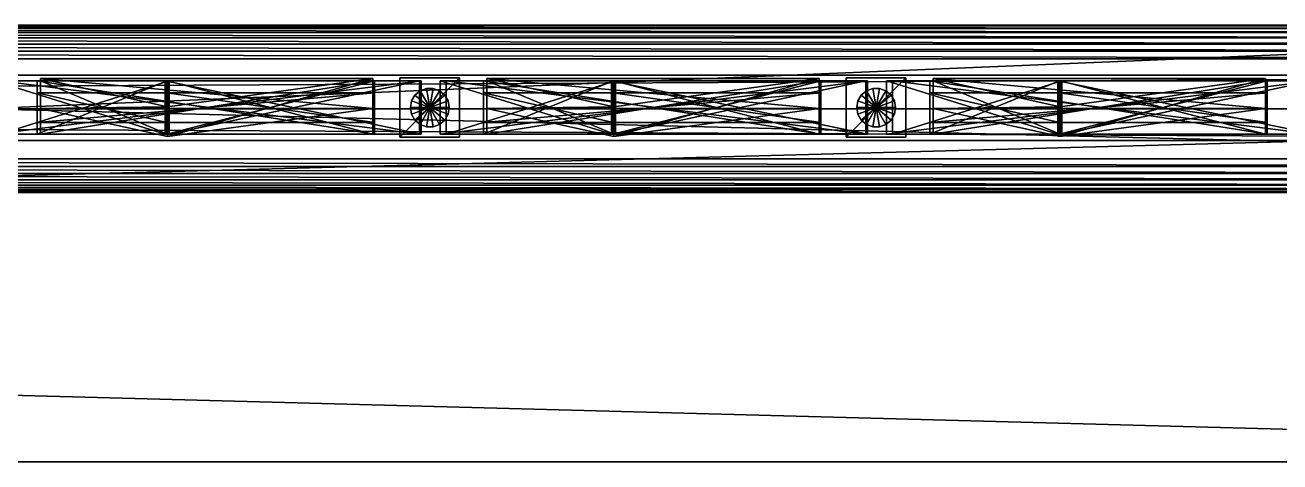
# Model space of a CAD drawing. Extents: x -226 to 220, y -12 to 4.
# Drawn here: x 136.28 to 178.45, y -11.87 to 2.82 of the extents above; entities that cross this region are included whole.
import ezdxf

# ---------------------------------------------------------------- set-up
doc = ezdxf.new("R2010")
doc.units = 0
doc.header["$MEASUREMENT"] = 0
for name, color, linetype in [('Box21', 231, 'Continuous'), ('Box47', 231, 'Continuous'), ('Box49', 231, 'Continuous'), ('Box50', 231, 'Continuous'), ('Box52', 231, 'Continuous'), ('Box60', 114, 'Continuous'), ('Cylinder24', 141, 'Continuous'), ('Cylinder25', 141, 'Continuous'), ('Rectangle01', 174, 'Continuous'), ('Rectangle105', 242, 'Continuous'), ('Rectangle106', 242, 'Continuous'), ('Rectangle107', 242, 'Continuous'), ('Rectangle88', 242, 'Continuous'), ('Rectangle89', 54, 'Continuous'), ('Rectangle90', 54, 'Continuous'), ('Rectangle91', 242, 'Continuous'), ('Rectangle92', 54, 'Continuous'), ('Rectangle93', 54, 'Continuous'), ('Rectangle94', 242, 'Continuous'), ('Rectangle95', 54, 'Continuous'), ('Rectangle96', 54, 'Continuous')]:
    doc.layers.add(name, color=color, linetype=linetype)

msp = doc.modelspace()

# ---------------------------------------------------------------- meshes
at = {"layer": 'Box21', "color": 231}
mesh = msp.add_polyface(dxfattribs=at)
corners = [(206.189, 1.137, 10.45), (206.189, -1.061, 10.45), (206.189, 1.137, 11.486), (206.189, -1.061, 11.486), (-211.021, 1.137, 10.45), (-211.021, -1.061, 10.45), (-211.021, 1.137, 11.486), (-211.021, -1.061, 11.486)]
mesh.append_faces([[corners[k] for k in face] for face in [(0, 2, 3, 0), (3, 1, 0, 3), (4, 5, 7, 4), (7, 6, 4, 7), (0, 1, 5, 0), (5, 4, 0, 5), (1, 3, 7, 1), (7, 5, 1, 7), (3, 2, 6, 3), (6, 7, 3, 6), (2, 0, 4, 2), (4, 6, 2, 4)]], dxfattribs={"vtx2": -1, "vtx3": -1, "color": 231})
at = {"layer": 'Box47', "color": 231}
mesh = msp.add_polyface(dxfattribs=at)
corners = [(148.877, -0.953, 52.823), (150.877, -0.953, 52.823), (148.877, 1.047, 52.823), (150.877, 1.047, 52.823), (148.877, -0.953, 75.791), (150.877, -0.953, 75.791), (148.877, 1.047, 75.791), (150.877, 1.047, 75.791)]
mesh.append_faces([[corners[k] for k in face] for face in [(0, 2, 3, 0), (3, 1, 0, 3), (4, 5, 7, 4), (7, 6, 4, 7), (0, 1, 5, 0), (5, 4, 0, 5), (1, 3, 7, 1), (7, 5, 1, 7), (3, 2, 6, 3), (6, 7, 3, 6), (2, 0, 4, 2), (4, 6, 2, 4)]], dxfattribs={"vtx2": -1, "vtx3": -1, "color": 231})
at = {"layer": 'Box49', "color": 231}
mesh = msp.add_polyface(dxfattribs=at)
corners = [(148.877, -0.953, 10.484), (150.877, -0.953, 10.484), (148.877, 1.047, 10.484), (150.877, 1.047, 10.484), (148.877, -0.953, 33.452), (150.877, -0.953, 33.452), (148.877, 1.047, 33.452), (150.877, 1.047, 33.452)]
mesh.append_faces([[corners[k] for k in face] for face in [(0, 2, 3, 0), (3, 1, 0, 3), (4, 5, 7, 4), (7, 6, 4, 7), (0, 1, 5, 0), (5, 4, 0, 5), (1, 3, 7, 1), (7, 5, 1, 7), (3, 2, 6, 3), (6, 7, 3, 6), (2, 0, 4, 2), (4, 6, 2, 4)]], dxfattribs={"vtx2": -1, "vtx3": -1, "color": 231})
at = {"layer": 'Box50', "color": 231}
mesh = msp.add_polyface(dxfattribs=at)
corners = [(163.877, -0.953, 52.823), (165.877, -0.953, 52.823), (163.877, 1.047, 52.823), (165.877, 1.047, 52.823), (163.877, -0.953, 75.791), (165.877, -0.953, 75.791), (163.877, 1.047, 75.791), (165.877, 1.047, 75.791)]
mesh.append_faces([[corners[k] for k in face] for face in [(0, 2, 3, 0), (3, 1, 0, 3), (4, 5, 7, 4), (7, 6, 4, 7), (0, 1, 5, 0), (5, 4, 0, 5), (1, 3, 7, 1), (7, 5, 1, 7), (3, 2, 6, 3), (6, 7, 3, 6), (2, 0, 4, 2), (4, 6, 2, 4)]], dxfattribs={"vtx2": -1, "vtx3": -1, "color": 231})
at = {"layer": 'Box52', "color": 231}
mesh = msp.add_polyface(dxfattribs=at)
corners = [(163.877, -0.953, 10.484), (165.877, -0.953, 10.484), (163.877, 1.047, 10.484), (165.877, 1.047, 10.484), (163.877, -0.953, 33.452), (165.877, -0.953, 33.452), (163.877, 1.047, 33.452), (165.877, 1.047, 33.452)]
mesh.append_faces([[corners[k] for k in face] for face in [(0, 2, 3, 0), (3, 1, 0, 3), (4, 5, 7, 4), (7, 6, 4, 7), (0, 1, 5, 0), (5, 4, 0, 5), (1, 3, 7, 1), (7, 5, 1, 7), (3, 2, 6, 3), (6, 7, 3, 6), (2, 0, 4, 2), (4, 6, 2, 4)]], dxfattribs={"vtx2": -1, "vtx3": -1, "color": 231})
at = {"layer": 'Box60', "color": 114}
mesh = msp.add_polyface(dxfattribs=at)
corners = [(-226.219, 0, -8.086), (220.156, 0, -8.086), (-226.219, 0, 0.171), (220.156, 0, 0.171), (-226.219, -11.869, -8.086), (220.156, -11.869, -8.086), (-226.219, -11.869, 0.171), (220.156, -11.869, 0.171)]
mesh.append_faces([[corners[k] for k in face] for face in [(0, 2, 3, 0), (3, 1, 0, 3), (4, 5, 7, 4), (7, 6, 4, 7), (0, 1, 5, 0), (5, 4, 0, 5), (1, 3, 7, 1), (7, 5, 1, 7), (3, 2, 6, 3), (6, 7, 3, 6), (2, 0, 4, 2), (4, 6, 2, 4)]], dxfattribs={"vtx2": -1, "vtx3": -1, "color": 114})
at = {"layer": 'Cylinder24', "color": 141}
mesh = msp.add_polyface(dxfattribs=at)
corners = [(164.881, 0.046, 22.816), (165.535, 0.046, 22.816), (165.495, 0.269, 22.816), (165.382, 0.466, 22.816), (165.208, 0.612, 22.816), (164.994, 0.69, 22.816), (164.767, 0.69, 22.816), (164.554, 0.612, 22.816), (164.38, 0.466, 22.816), (164.266, 0.269, 22.816), (164.227, 0.046, 22.816), (164.266, -0.178, 22.816), (164.38, -0.375, 22.816), (164.554, -0.521, 22.816), (164.767, -0.598, 22.816), (164.994, -0.598, 22.816), (165.208, -0.521, 22.816), (165.382, -0.375, 22.816), (165.495, -0.178, 22.816), (165.535, 0.046, 53.657), (165.495, 0.269, 53.657), (165.382, 0.466, 53.657), (165.208, 0.612, 53.657), (164.994, 0.69, 53.657), (164.767, 0.69, 53.657), (164.554, 0.612, 53.657), (164.38, 0.466, 53.657), (164.266, 0.269, 53.657), (164.227, 0.046, 53.657), (164.266, -0.178, 53.657), (164.38, -0.375, 53.657), (164.554, -0.521, 53.657), (164.767, -0.598, 53.657), (164.994, -0.598, 53.657), (165.208, -0.521, 53.657), (165.382, -0.375, 53.657), (165.495, -0.178, 53.657), (164.881, 0.046, 53.657)]
mesh.append_faces([[corners[k] for k in face] for face in [(0, 2, 1, 0), (0, 3, 2, 0), (0, 4, 3, 0), (0, 5, 4, 0), (0, 6, 5, 0), (0, 7, 6, 0), (0, 8, 7, 0), (0, 9, 8, 0), (0, 10, 9, 0), (0, 11, 10, 0), (0, 12, 11, 0), (0, 13, 12, 0), (0, 14, 13, 0), (0, 15, 14, 0), (0, 16, 15, 0), (0, 17, 16, 0), (0, 18, 17, 0), (0, 1, 18, 0), (37, 19, 20, 37), (37, 20, 21, 37), (37, 21, 22, 37), (37, 22, 23, 37), (37, 23, 24, 37), (37, 24, 25, 37), (37, 25, 26, 37), (37, 26, 27, 37), (37, 27, 28, 37), (37, 28, 29, 37), (37, 29, 30, 37), (37, 30, 31, 37), (37, 31, 32, 37), (37, 32, 33, 37), (37, 33, 34, 37), (37, 34, 35, 37), (37, 35, 36, 37), (37, 36, 19, 37)]], dxfattribs={"vtx0": -1, "vtx2": -1, "vtx3": -1, "color": 141})
mesh.append_faces([[corners[k] for k in face] for face in [(1, 20, 19, 1), (2, 21, 20, 2), (3, 22, 21, 3), (4, 23, 22, 4), (5, 24, 23, 5), (6, 25, 24, 6), (7, 26, 25, 7), (8, 27, 26, 8), (9, 28, 27, 9), (10, 29, 28, 10), (11, 30, 29, 11), (12, 31, 30, 12), (13, 32, 31, 13), (14, 33, 32, 14), (15, 34, 33, 15), (16, 35, 34, 16), (17, 36, 35, 17), (18, 19, 36, 18)]], dxfattribs={"vtx0": -1, "vtx3": -1, "color": 141})
mesh.append_faces([[corners[k] for k in face] for face in [(1, 2, 20, 1), (2, 3, 21, 2), (3, 4, 22, 3), (4, 5, 23, 4), (5, 6, 24, 5), (6, 7, 25, 6), (7, 8, 26, 7), (8, 9, 27, 8), (9, 10, 28, 9), (10, 11, 29, 10), (11, 12, 30, 11), (12, 13, 31, 12), (13, 14, 32, 13), (14, 15, 33, 14), (15, 16, 34, 15), (16, 17, 35, 16), (17, 18, 36, 17), (18, 1, 19, 18)]], dxfattribs={"vtx2": -1, "vtx3": -1, "color": 141})
at = {"layer": 'Cylinder25', "color": 141}
mesh = msp.add_polyface(dxfattribs=at)
corners = [(149.881, 0.046, 22.816), (150.535, 0.046, 22.816), (150.495, 0.269, 22.816), (150.382, 0.466, 22.816), (150.208, 0.612, 22.816), (149.994, 0.69, 22.816), (149.767, 0.69, 22.816), (149.554, 0.612, 22.816), (149.38, 0.466, 22.816), (149.266, 0.269, 22.816), (149.227, 0.046, 22.816), (149.266, -0.178, 22.816), (149.38, -0.375, 22.816), (149.554, -0.521, 22.816), (149.767, -0.598, 22.816), (149.994, -0.598, 22.816), (150.208, -0.521, 22.816), (150.382, -0.375, 22.816), (150.495, -0.178, 22.816), (150.535, 0.046, 53.657), (150.495, 0.269, 53.657), (150.382, 0.466, 53.657), (150.208, 0.612, 53.657), (149.994, 0.69, 53.657), (149.767, 0.69, 53.657), (149.554, 0.612, 53.657), (149.38, 0.466, 53.657), (149.266, 0.269, 53.657), (149.227, 0.046, 53.657), (149.266, -0.178, 53.657), (149.38, -0.375, 53.657), (149.554, -0.521, 53.657), (149.767, -0.598, 53.657), (149.994, -0.598, 53.657), (150.208, -0.521, 53.657), (150.382, -0.375, 53.657), (150.495, -0.178, 53.657), (149.881, 0.046, 53.657)]
mesh.append_faces([[corners[k] for k in face] for face in [(0, 2, 1, 0), (0, 3, 2, 0), (0, 4, 3, 0), (0, 5, 4, 0), (0, 6, 5, 0), (0, 7, 6, 0), (0, 8, 7, 0), (0, 9, 8, 0), (0, 10, 9, 0), (0, 11, 10, 0), (0, 12, 11, 0), (0, 13, 12, 0), (0, 14, 13, 0), (0, 15, 14, 0), (0, 16, 15, 0), (0, 17, 16, 0), (0, 18, 17, 0), (0, 1, 18, 0), (37, 19, 20, 37), (37, 20, 21, 37), (37, 21, 22, 37), (37, 22, 23, 37), (37, 23, 24, 37), (37, 24, 25, 37), (37, 25, 26, 37), (37, 26, 27, 37), (37, 27, 28, 37), (37, 28, 29, 37), (37, 29, 30, 37), (37, 30, 31, 37), (37, 31, 32, 37), (37, 32, 33, 37), (37, 33, 34, 37), (37, 34, 35, 37), (37, 35, 36, 37), (37, 36, 19, 37)]], dxfattribs={"vtx0": -1, "vtx2": -1, "vtx3": -1, "color": 141})
mesh.append_faces([[corners[k] for k in face] for face in [(1, 20, 19, 1), (2, 21, 20, 2), (3, 22, 21, 3), (4, 23, 22, 4), (5, 24, 23, 5), (6, 25, 24, 6), (7, 26, 25, 7), (8, 27, 26, 8), (9, 28, 27, 9), (10, 29, 28, 10), (11, 30, 29, 11), (12, 31, 30, 12), (13, 32, 31, 13), (14, 33, 32, 14), (15, 34, 33, 15), (16, 35, 34, 16), (17, 36, 35, 17), (18, 19, 36, 18)]], dxfattribs={"vtx0": -1, "vtx3": -1, "color": 141})
mesh.append_faces([[corners[k] for k in face] for face in [(1, 2, 20, 1), (2, 3, 21, 2), (3, 4, 22, 3), (4, 5, 23, 4), (5, 6, 24, 5), (6, 7, 25, 6), (7, 8, 26, 7), (8, 9, 27, 8), (9, 10, 28, 9), (10, 11, 29, 10), (11, 12, 30, 11), (12, 13, 31, 12), (13, 14, 32, 13), (14, 15, 33, 14), (15, 16, 34, 15), (16, 17, 35, 16), (17, 18, 36, 17), (18, 1, 19, 18)]], dxfattribs={"vtx2": -1, "vtx3": -1, "color": 141})
at = {"layer": 'Rectangle01', "color": 174}
mesh = msp.add_polyface(dxfattribs=at)
corners = [(202.305, -2.811, 77.012), (202.305, -2.781, 77.272), (202.305, -2.695, 77.511), (202.305, -2.561, 77.722), (202.305, -2.385, 77.897), (202.305, -2.175, 78.031), (202.305, -1.936, 78.117), (202.305, -1.676, 78.147), (202.305, 1.685, 78.147), (202.305, 1.945, 78.117), (202.305, 2.184, 78.031), (202.305, 2.395, 77.897), (202.305, 2.571, 77.722), (202.305, 2.705, 77.511), (202.305, 2.79, 77.272), (202.305, 2.82, 77.012), (202.305, 2.82, 75.271), (202.305, -2.811, 75.271), (67.305, -2.811, 77.012), (67.305, -2.781, 77.272), (67.305, -2.695, 77.511), (67.305, -2.561, 77.722), (67.305, -2.385, 77.897), (67.305, -2.175, 78.031), (67.305, -1.936, 78.117), (67.305, -1.676, 78.147), (67.305, 1.685, 78.147), (67.305, 1.945, 78.117), (67.305, 2.184, 78.031), (67.305, 2.395, 77.897), (67.305, 2.571, 77.722), (67.305, 2.705, 77.511), (67.305, 2.79, 77.272), (67.305, 2.82, 77.012), (67.305, 2.82, 75.271), (67.305, -2.811, 75.271)]
mesh.append_faces([[corners[k] for k in face] for face in [(15, 0, 16, 15), (14, 0, 15, 14), (13, 0, 14, 13), (12, 0, 13, 12), (11, 0, 12, 11), (10, 0, 11, 10), (9, 0, 10, 9), (8, 0, 9, 8), (7, 0, 8, 7), (6, 0, 7, 6), (5, 1, 6, 5)]], dxfattribs={"vtx0": -1, "vtx1": -1, "vtx3": -1, "color": 174})
mesh.append_faces([[corners[k] for k in face] for face in [(6, 1, 0, 6), (5, 2, 1, 5), (5, 3, 2, 5), (24, 18, 19, 24), (23, 19, 20, 23), (23, 20, 21, 23)]], dxfattribs={"vtx0": -1, "vtx2": -1, "vtx3": -1, "color": 174})
mesh.append_faces([[corners[k] for k in face] for face in [(0, 19, 18, 0), (1, 20, 19, 1), (2, 21, 20, 2), (3, 22, 21, 3), (4, 23, 22, 4), (5, 24, 23, 5), (6, 25, 24, 6), (7, 26, 25, 7), (8, 27, 26, 8), (9, 28, 27, 9), (10, 29, 28, 10), (11, 30, 29, 11), (12, 31, 30, 12), (13, 32, 31, 13), (14, 33, 32, 14), (15, 34, 33, 15), (16, 35, 34, 16), (17, 18, 35, 17), (16, 0, 17, 16)]], dxfattribs={"vtx0": -1, "vtx3": -1, "color": 174})
mesh.append_faces([[corners[k] for k in face] for face in [(33, 34, 18, 33), (32, 33, 18, 32), (31, 32, 18, 31), (30, 31, 18, 30), (29, 30, 18, 29), (28, 29, 18, 28), (27, 28, 18, 27), (26, 27, 18, 26), (25, 26, 18, 25), (24, 25, 18, 24), (23, 24, 19, 23)]], dxfattribs={"vtx1": -1, "vtx2": -1, "vtx3": -1, "color": 174})
mesh.append_faces([[corners[k] for k in face] for face in [(4, 3, 5, 4), (22, 23, 21, 22)]], dxfattribs={"vtx1": -1, "vtx3": -1, "color": 174})
mesh.append_faces([[corners[k] for k in face] for face in [(0, 1, 19, 0), (1, 2, 20, 1), (2, 3, 21, 2), (3, 4, 22, 3), (4, 5, 23, 4), (5, 6, 24, 5), (6, 7, 25, 6), (7, 8, 26, 7), (8, 9, 27, 8), (9, 10, 28, 9), (10, 11, 29, 10), (11, 12, 30, 11), (12, 13, 31, 12), (13, 14, 32, 13), (14, 15, 33, 14), (15, 16, 34, 15), (16, 17, 35, 16), (17, 0, 18, 17), (34, 35, 18, 34)]], dxfattribs={"vtx2": -1, "vtx3": -1, "color": 174})
at = {"layer": 'Rectangle105', "color": 242}
mesh = msp.add_polyface(dxfattribs=at)
corners = [(147.961, 1.02, 17.125), (141.065, 0.073, 21.098), (136.792, 1.02, 19.428), (136.793, 1.02, 11.484), (147.961, 1.02, 11.484), (147.961, 0.02, 17.125), (141.065, -0.927, 21.098), (136.792, 0.02, 19.428), (136.793, 0.02, 11.484), (147.961, 0.02, 11.484)]
mesh.append_faces([[corners[k] for k in face] for face in [(3, 1, 0, 3), (8, 5, 6, 8)]], dxfattribs={"vtx0": -1, "vtx2": -1, "vtx3": -1, "color": 242})
mesh.append_faces([[corners[k] for k in face] for face in [(0, 6, 5, 0), (1, 7, 6, 1), (2, 8, 7, 2), (3, 9, 8, 3), (4, 5, 9, 4), (3, 0, 4, 3)]], dxfattribs={"vtx0": -1, "vtx3": -1, "color": 242})
mesh.append_faces([[corners[k] for k in face] for face in [(2, 1, 3, 2), (7, 8, 6, 7)]], dxfattribs={"vtx1": -1, "vtx3": -1, "color": 242})
mesh.append_faces([[corners[k] for k in face] for face in [(0, 1, 6, 0), (1, 2, 7, 1), (2, 3, 8, 2), (3, 4, 9, 3), (4, 0, 5, 4), (8, 9, 5, 8)]], dxfattribs={"vtx2": -1, "vtx3": -1, "color": 242})
at = {"layer": 'Rectangle106', "color": 242}
mesh = msp.add_polyface(dxfattribs=at)
corners = [(162.961, 1.02, 17.125), (156.065, 0.073, 21.098), (151.793, 1.02, 19.428), (151.793, 1.02, 11.484), (162.961, 1.02, 11.484), (162.961, 0.02, 17.125), (156.065, -0.927, 21.098), (151.792, 0.02, 19.428), (151.793, 0.02, 11.484), (162.961, 0.02, 11.484)]
mesh.append_faces([[corners[k] for k in face] for face in [(3, 1, 0, 3), (8, 5, 6, 8)]], dxfattribs={"vtx0": -1, "vtx2": -1, "vtx3": -1, "color": 242})
mesh.append_faces([[corners[k] for k in face] for face in [(0, 6, 5, 0), (1, 7, 6, 1), (2, 8, 7, 2), (3, 9, 8, 3), (4, 5, 9, 4), (3, 0, 4, 3)]], dxfattribs={"vtx0": -1, "vtx3": -1, "color": 242})
mesh.append_faces([[corners[k] for k in face] for face in [(2, 1, 3, 2), (7, 8, 6, 7)]], dxfattribs={"vtx1": -1, "vtx3": -1, "color": 242})
mesh.append_faces([[corners[k] for k in face] for face in [(0, 1, 6, 0), (1, 2, 7, 1), (2, 3, 8, 2), (3, 4, 9, 3), (4, 0, 5, 4), (8, 9, 5, 8)]], dxfattribs={"vtx2": -1, "vtx3": -1, "color": 242})
at = {"layer": 'Rectangle107', "color": 242}
mesh = msp.add_polyface(dxfattribs=at)
corners = [(177.961, 1.02, 17.125), (171.065, 0.073, 21.098), (166.792, 1.02, 19.428), (166.793, 1.02, 11.484), (177.961, 1.02, 11.484), (177.961, 0.02, 17.125), (171.065, -0.927, 21.098), (166.792, 0.02, 19.428), (166.793, 0.02, 11.484), (177.961, 0.02, 11.484)]
mesh.append_faces([[corners[k] for k in face] for face in [(3, 1, 0, 3), (8, 5, 6, 8)]], dxfattribs={"vtx0": -1, "vtx2": -1, "vtx3": -1, "color": 242})
mesh.append_faces([[corners[k] for k in face] for face in [(0, 6, 5, 0), (1, 7, 6, 1), (2, 8, 7, 2), (3, 9, 8, 3), (4, 5, 9, 4), (3, 0, 4, 3)]], dxfattribs={"vtx0": -1, "vtx3": -1, "color": 242})
mesh.append_faces([[corners[k] for k in face] for face in [(2, 1, 3, 2), (7, 8, 6, 7)]], dxfattribs={"vtx1": -1, "vtx3": -1, "color": 242})
mesh.append_faces([[corners[k] for k in face] for face in [(0, 1, 6, 0), (1, 2, 7, 1), (2, 3, 8, 2), (3, 4, 9, 3), (4, 0, 5, 4), (8, 9, 5, 8)]], dxfattribs={"vtx2": -1, "vtx3": -1, "color": 242})
at = {"layer": 'Rectangle88', "color": 242}
mesh = msp.add_polyface(dxfattribs=at)
corners = [(149.539, 0.947, 17.989), (141.117, 0.947, 22.501), (135.429, 0.947, 20.428), (135.429, 0.947, 10.484), (149.539, 0.947, 10.484), (149.539, -0.853, 17.989), (141.117, -0.853, 22.501), (135.429, -0.853, 20.428), (135.429, -0.853, 10.484), (149.539, -0.853, 10.484), (147.961, 0.947, 11.484), (136.793, 0.947, 11.484), (136.792, 0.947, 19.428), (141.065, 0.947, 21.098), (147.961, 0.947, 17.125), (147.961, -0.853, 11.484), (136.793, -0.853, 11.484), (136.792, -0.853, 19.428), (141.065, -0.853, 21.098), (147.961, -0.853, 17.125)]
mesh.append_faces([[corners[k] for k in face] for face in [(4, 10, 0, 4), (14, 0, 10, 14), (3, 10, 4, 3), (13, 1, 14, 13), (2, 11, 3, 2), (1, 12, 2, 1)]], dxfattribs={"vtx0": -1, "vtx1": -1, "vtx3": -1, "color": 242})
mesh.append_faces([[corners[k] for k in face] for face in [(3, 11, 10, 3), (14, 1, 0, 14), (2, 12, 11, 2), (1, 13, 12, 1), (8, 15, 16, 8), (19, 5, 6, 19), (7, 16, 17, 7), (6, 17, 18, 6)]], dxfattribs={"vtx0": -1, "vtx2": -1, "vtx3": -1, "color": 242})
mesh.append_faces([[corners[k] for k in face] for face in [(0, 6, 5, 0), (1, 7, 6, 1), (2, 8, 7, 2), (3, 9, 8, 3), (4, 5, 9, 4), (10, 16, 15, 10), (11, 17, 16, 11), (12, 18, 17, 12), (13, 19, 18, 13), (14, 15, 19, 14)]], dxfattribs={"vtx0": -1, "vtx3": -1, "color": 242})
mesh.append_faces([[corners[k] for k in face] for face in [(9, 5, 15, 9), (19, 15, 5, 19), (8, 9, 15, 8), (18, 19, 6, 18), (7, 8, 16, 7), (6, 7, 17, 6)]], dxfattribs={"vtx1": -1, "vtx2": -1, "vtx3": -1, "color": 242})
mesh.append_faces([[corners[k] for k in face] for face in [(0, 1, 6, 0), (1, 2, 7, 1), (2, 3, 8, 2), (3, 4, 9, 3), (4, 0, 5, 4), (10, 11, 16, 10), (11, 12, 17, 11), (12, 13, 18, 12), (13, 14, 19, 13), (14, 10, 15, 14)]], dxfattribs={"vtx2": -1, "vtx3": -1, "color": 242})
at = {"layer": 'Rectangle89', "color": 54}
mesh = msp.add_polyface(dxfattribs=at)
corners = [(148.022, 0.547, 74.769), (136.68, 0.547, 74.769), (136.68, 0.547, 70.753), (141.039, 0.547, 72.288), (148.022, 0.547, 68.993), (148.022, -0.453, 74.769), (136.68, -0.453, 74.769), (136.68, -0.453, 70.753), (141.039, -0.453, 72.288), (148.022, -0.453, 68.993)]
mesh.append_faces([[corners[k] for k in face] for face in [(3, 1, 0, 3), (8, 5, 6, 8)]], dxfattribs={"vtx0": -1, "vtx2": -1, "vtx3": -1, "color": 54})
mesh.append_faces([[corners[k] for k in face] for face in [(0, 6, 5, 0), (1, 7, 6, 1), (2, 8, 7, 2), (3, 9, 8, 3), (4, 5, 9, 4), (3, 0, 4, 3)]], dxfattribs={"vtx0": -1, "vtx3": -1, "color": 54})
mesh.append_faces([[corners[k] for k in face] for face in [(2, 1, 3, 2), (7, 8, 6, 7)]], dxfattribs={"vtx1": -1, "vtx3": -1, "color": 54})
mesh.append_faces([[corners[k] for k in face] for face in [(0, 1, 6, 0), (1, 2, 7, 1), (2, 3, 8, 2), (3, 4, 9, 3), (4, 0, 5, 4), (8, 9, 5, 8)]], dxfattribs={"vtx2": -1, "vtx3": -1, "color": 54})
at = {"layer": 'Rectangle90', "color": 54}
mesh = msp.add_polyface(dxfattribs=at)
corners = [(149.587, 0.947, 75.572), (135.23, 0.947, 75.572), (135.23, 0.947, 69.363), (140.991, 0.947, 71.418), (149.587, 0.947, 67.241), (149.587, -0.853, 75.572), (135.23, -0.853, 75.572), (135.23, -0.853, 69.363), (140.991, -0.853, 71.418), (149.587, -0.853, 67.241), (148.022, 0.947, 68.993), (141.038, 0.947, 72.288), (136.68, 0.947, 70.753), (136.68, 0.947, 74.769), (148.022, 0.947, 74.769), (148.022, -0.853, 68.993), (141.038, -0.853, 72.288), (136.68, -0.853, 70.753), (136.68, -0.853, 74.769), (148.022, -0.853, 74.769)]
mesh.append_faces([[corners[k] for k in face] for face in [(14, 0, 10, 14), (4, 10, 0, 4), (3, 10, 4, 3), (13, 1, 14, 13), (12, 2, 13, 12), (11, 3, 12, 11)]], dxfattribs={"vtx0": -1, "vtx1": -1, "vtx3": -1, "color": 54})
mesh.append_faces([[corners[k] for k in face] for face in [(3, 11, 10, 3), (14, 1, 0, 14), (13, 2, 1, 13), (12, 3, 2, 12), (8, 15, 16, 8), (19, 5, 6, 19), (18, 6, 7, 18), (17, 7, 8, 17)]], dxfattribs={"vtx0": -1, "vtx2": -1, "vtx3": -1, "color": 54})
mesh.append_faces([[corners[k] for k in face] for face in [(0, 6, 5, 0), (1, 7, 6, 1), (2, 8, 7, 2), (3, 9, 8, 3), (4, 5, 9, 4), (10, 16, 15, 10), (11, 17, 16, 11), (12, 18, 17, 12), (13, 19, 18, 13), (14, 15, 19, 14)]], dxfattribs={"vtx0": -1, "vtx3": -1, "color": 54})
mesh.append_faces([[corners[k] for k in face] for face in [(19, 15, 5, 19), (9, 5, 15, 9), (8, 9, 15, 8), (18, 19, 6, 18), (17, 18, 7, 17), (16, 17, 8, 16)]], dxfattribs={"vtx1": -1, "vtx2": -1, "vtx3": -1, "color": 54})
mesh.append_faces([[corners[k] for k in face] for face in [(0, 1, 6, 0), (1, 2, 7, 1), (2, 3, 8, 2), (3, 4, 9, 3), (4, 0, 5, 4), (10, 11, 16, 10), (11, 12, 17, 11), (12, 13, 18, 12), (13, 14, 19, 13), (14, 10, 15, 14)]], dxfattribs={"vtx2": -1, "vtx3": -1, "color": 54})
at = {"layer": 'Rectangle91', "color": 242}
mesh = msp.add_polyface(dxfattribs=at)
corners = [(164.539, 0.947, 17.989), (156.117, 0.947, 22.501), (150.429, 0.947, 20.428), (150.429, 0.947, 10.484), (164.539, 0.947, 10.484), (164.539, -0.853, 17.989), (156.117, -0.853, 22.501), (150.429, -0.853, 20.428), (150.429, -0.853, 10.484), (164.539, -0.853, 10.484), (162.961, 0.947, 11.484), (151.793, 0.947, 11.484), (151.792, 0.947, 19.428), (156.065, 0.947, 21.098), (162.961, 0.947, 17.125), (162.961, -0.853, 11.484), (151.793, -0.853, 11.484), (151.793, -0.853, 19.428), (156.065, -0.853, 21.098), (162.961, -0.853, 17.125)]
mesh.append_faces([[corners[k] for k in face] for face in [(4, 10, 0, 4), (14, 0, 10, 14), (3, 10, 4, 3), (13, 1, 14, 13), (2, 11, 3, 2), (1, 12, 2, 1)]], dxfattribs={"vtx0": -1, "vtx1": -1, "vtx3": -1, "color": 242})
mesh.append_faces([[corners[k] for k in face] for face in [(3, 11, 10, 3), (14, 1, 0, 14), (2, 12, 11, 2), (1, 13, 12, 1), (8, 15, 16, 8), (19, 5, 6, 19), (7, 16, 17, 7), (6, 17, 18, 6)]], dxfattribs={"vtx0": -1, "vtx2": -1, "vtx3": -1, "color": 242})
mesh.append_faces([[corners[k] for k in face] for face in [(0, 6, 5, 0), (1, 7, 6, 1), (2, 8, 7, 2), (3, 9, 8, 3), (4, 5, 9, 4), (10, 16, 15, 10), (11, 17, 16, 11), (12, 18, 17, 12), (13, 19, 18, 13), (14, 15, 19, 14)]], dxfattribs={"vtx0": -1, "vtx3": -1, "color": 242})
mesh.append_faces([[corners[k] for k in face] for face in [(9, 5, 15, 9), (19, 15, 5, 19), (8, 9, 15, 8), (18, 19, 6, 18), (7, 8, 16, 7), (6, 7, 17, 6)]], dxfattribs={"vtx1": -1, "vtx2": -1, "vtx3": -1, "color": 242})
mesh.append_faces([[corners[k] for k in face] for face in [(0, 1, 6, 0), (1, 2, 7, 1), (2, 3, 8, 2), (3, 4, 9, 3), (4, 0, 5, 4), (10, 11, 16, 10), (11, 12, 17, 11), (12, 13, 18, 12), (13, 14, 19, 13), (14, 10, 15, 14)]], dxfattribs={"vtx2": -1, "vtx3": -1, "color": 242})
at = {"layer": 'Rectangle92', "color": 54}
mesh = msp.add_polyface(dxfattribs=at)
corners = [(163.022, 0.547, 74.769), (151.68, 0.547, 74.769), (151.68, 0.547, 70.753), (156.038, 0.547, 72.288), (163.022, 0.547, 68.993), (163.022, -0.453, 74.769), (151.68, -0.453, 74.769), (151.68, -0.453, 70.753), (156.039, -0.453, 72.288), (163.022, -0.453, 68.993)]
mesh.append_faces([[corners[k] for k in face] for face in [(3, 1, 0, 3), (8, 5, 6, 8)]], dxfattribs={"vtx0": -1, "vtx2": -1, "vtx3": -1, "color": 54})
mesh.append_faces([[corners[k] for k in face] for face in [(0, 6, 5, 0), (1, 7, 6, 1), (2, 8, 7, 2), (3, 9, 8, 3), (4, 5, 9, 4), (3, 0, 4, 3)]], dxfattribs={"vtx0": -1, "vtx3": -1, "color": 54})
mesh.append_faces([[corners[k] for k in face] for face in [(2, 1, 3, 2), (7, 8, 6, 7)]], dxfattribs={"vtx1": -1, "vtx3": -1, "color": 54})
mesh.append_faces([[corners[k] for k in face] for face in [(0, 1, 6, 0), (1, 2, 7, 1), (2, 3, 8, 2), (3, 4, 9, 3), (4, 0, 5, 4), (8, 9, 5, 8)]], dxfattribs={"vtx2": -1, "vtx3": -1, "color": 54})
at = {"layer": 'Rectangle93', "color": 54}
mesh = msp.add_polyface(dxfattribs=at)
corners = [(164.587, 0.947, 75.572), (150.23, 0.947, 75.572), (150.23, 0.947, 69.363), (155.991, 0.947, 71.418), (164.587, 0.947, 67.241), (164.587, -0.853, 75.572), (150.23, -0.853, 75.572), (150.23, -0.853, 69.363), (155.991, -0.853, 71.418), (164.587, -0.853, 67.241), (163.022, 0.947, 68.993), (156.039, 0.947, 72.288), (151.68, 0.947, 70.753), (151.68, 0.947, 74.769), (163.022, 0.947, 74.769), (163.022, -0.853, 68.993), (156.039, -0.853, 72.288), (151.68, -0.853, 70.753), (151.68, -0.853, 74.769), (163.022, -0.853, 74.769)]
mesh.append_faces([[corners[k] for k in face] for face in [(14, 0, 10, 14), (4, 10, 0, 4), (3, 10, 4, 3), (13, 1, 14, 13), (12, 2, 13, 12), (11, 3, 12, 11)]], dxfattribs={"vtx0": -1, "vtx1": -1, "vtx3": -1, "color": 54})
mesh.append_faces([[corners[k] for k in face] for face in [(3, 11, 10, 3), (14, 1, 0, 14), (13, 2, 1, 13), (12, 3, 2, 12), (8, 15, 16, 8), (19, 5, 6, 19), (18, 6, 7, 18), (17, 7, 8, 17)]], dxfattribs={"vtx0": -1, "vtx2": -1, "vtx3": -1, "color": 54})
mesh.append_faces([[corners[k] for k in face] for face in [(0, 6, 5, 0), (1, 7, 6, 1), (2, 8, 7, 2), (3, 9, 8, 3), (4, 5, 9, 4), (10, 16, 15, 10), (11, 17, 16, 11), (12, 18, 17, 12), (13, 19, 18, 13), (14, 15, 19, 14)]], dxfattribs={"vtx0": -1, "vtx3": -1, "color": 54})
mesh.append_faces([[corners[k] for k in face] for face in [(19, 15, 5, 19), (9, 5, 15, 9), (8, 9, 15, 8), (18, 19, 6, 18), (17, 18, 7, 17), (16, 17, 8, 16)]], dxfattribs={"vtx1": -1, "vtx2": -1, "vtx3": -1, "color": 54})
mesh.append_faces([[corners[k] for k in face] for face in [(0, 1, 6, 0), (1, 2, 7, 1), (2, 3, 8, 2), (3, 4, 9, 3), (4, 0, 5, 4), (10, 11, 16, 10), (11, 12, 17, 11), (12, 13, 18, 12), (13, 14, 19, 13), (14, 10, 15, 14)]], dxfattribs={"vtx2": -1, "vtx3": -1, "color": 54})
at = {"layer": 'Rectangle94', "color": 242}
mesh = msp.add_polyface(dxfattribs=at)
corners = [(179.539, 0.947, 17.989), (171.117, 0.947, 22.501), (165.429, 0.947, 20.428), (165.429, 0.947, 10.484), (179.539, 0.947, 10.484), (179.539, -0.853, 17.989), (171.117, -0.853, 22.501), (165.429, -0.853, 20.428), (165.429, -0.853, 10.484), (179.539, -0.853, 10.484), (177.961, 0.947, 11.484), (166.793, 0.947, 11.484), (166.792, 0.947, 19.428), (171.065, 0.947, 21.098), (177.961, 0.947, 17.125), (177.961, -0.853, 11.484), (166.793, -0.853, 11.484), (166.792, -0.853, 19.428), (171.065, -0.853, 21.098), (177.96, -0.853, 17.125)]
mesh.append_faces([[corners[k] for k in face] for face in [(4, 10, 0, 4), (14, 0, 10, 14), (3, 10, 4, 3), (13, 1, 14, 13), (2, 11, 3, 2), (1, 12, 2, 1)]], dxfattribs={"vtx0": -1, "vtx1": -1, "vtx3": -1, "color": 242})
mesh.append_faces([[corners[k] for k in face] for face in [(3, 11, 10, 3), (14, 1, 0, 14), (2, 12, 11, 2), (1, 13, 12, 1), (8, 15, 16, 8), (19, 5, 6, 19), (7, 16, 17, 7), (6, 17, 18, 6)]], dxfattribs={"vtx0": -1, "vtx2": -1, "vtx3": -1, "color": 242})
mesh.append_faces([[corners[k] for k in face] for face in [(0, 6, 5, 0), (1, 7, 6, 1), (2, 8, 7, 2), (3, 9, 8, 3), (4, 5, 9, 4), (10, 16, 15, 10), (11, 17, 16, 11), (12, 18, 17, 12), (13, 19, 18, 13), (14, 15, 19, 14)]], dxfattribs={"vtx0": -1, "vtx3": -1, "color": 242})
mesh.append_faces([[corners[k] for k in face] for face in [(9, 5, 15, 9), (19, 15, 5, 19), (8, 9, 15, 8), (18, 19, 6, 18), (7, 8, 16, 7), (6, 7, 17, 6)]], dxfattribs={"vtx1": -1, "vtx2": -1, "vtx3": -1, "color": 242})
mesh.append_faces([[corners[k] for k in face] for face in [(0, 1, 6, 0), (1, 2, 7, 1), (2, 3, 8, 2), (3, 4, 9, 3), (4, 0, 5, 4), (10, 11, 16, 10), (11, 12, 17, 11), (12, 13, 18, 12), (13, 14, 19, 13), (14, 10, 15, 14)]], dxfattribs={"vtx2": -1, "vtx3": -1, "color": 242})
at = {"layer": 'Rectangle95', "color": 54}
mesh = msp.add_polyface(dxfattribs=at)
corners = [(178.022, 0.547, 74.769), (166.68, 0.547, 74.769), (166.68, 0.547, 70.753), (171.039, 0.547, 72.288), (178.022, 0.547, 68.993), (178.022, -0.453, 74.769), (166.68, -0.453, 74.769), (166.68, -0.453, 70.753), (171.039, -0.453, 72.288), (178.022, -0.453, 68.993)]
mesh.append_faces([[corners[k] for k in face] for face in [(3, 1, 0, 3), (8, 5, 6, 8)]], dxfattribs={"vtx0": -1, "vtx2": -1, "vtx3": -1, "color": 54})
mesh.append_faces([[corners[k] for k in face] for face in [(0, 6, 5, 0), (1, 7, 6, 1), (2, 8, 7, 2), (3, 9, 8, 3), (4, 5, 9, 4), (3, 0, 4, 3)]], dxfattribs={"vtx0": -1, "vtx3": -1, "color": 54})
mesh.append_faces([[corners[k] for k in face] for face in [(2, 1, 3, 2), (7, 8, 6, 7)]], dxfattribs={"vtx1": -1, "vtx3": -1, "color": 54})
mesh.append_faces([[corners[k] for k in face] for face in [(0, 1, 6, 0), (1, 2, 7, 1), (2, 3, 8, 2), (3, 4, 9, 3), (4, 0, 5, 4), (8, 9, 5, 8)]], dxfattribs={"vtx2": -1, "vtx3": -1, "color": 54})
at = {"layer": 'Rectangle96', "color": 54}
mesh = msp.add_polyface(dxfattribs=at)
corners = [(179.587, 0.947, 75.572), (165.23, 0.947, 75.572), (165.23, 0.947, 69.363), (170.991, 0.947, 71.418), (179.587, 0.947, 67.241), (179.587, -0.853, 75.572), (165.23, -0.853, 75.572), (165.23, -0.853, 69.363), (170.991, -0.853, 71.418), (179.587, -0.853, 67.241), (178.022, 0.947, 68.993), (171.039, 0.947, 72.288), (166.68, 0.947, 70.753), (166.68, 0.947, 74.769), (178.022, 0.947, 74.769), (178.022, -0.853, 68.993), (171.039, -0.853, 72.288), (166.68, -0.853, 70.753), (166.68, -0.853, 74.769), (178.022, -0.853, 74.769)]
mesh.append_faces([[corners[k] for k in face] for face in [(14, 0, 10, 14), (4, 10, 0, 4), (3, 10, 4, 3), (13, 1, 14, 13), (12, 2, 13, 12), (11, 3, 12, 11)]], dxfattribs={"vtx0": -1, "vtx1": -1, "vtx3": -1, "color": 54})
mesh.append_faces([[corners[k] for k in face] for face in [(3, 11, 10, 3), (14, 1, 0, 14), (13, 2, 1, 13), (12, 3, 2, 12), (8, 15, 16, 8), (19, 5, 6, 19), (18, 6, 7, 18), (17, 7, 8, 17)]], dxfattribs={"vtx0": -1, "vtx2": -1, "vtx3": -1, "color": 54})
mesh.append_faces([[corners[k] for k in face] for face in [(0, 6, 5, 0), (1, 7, 6, 1), (2, 8, 7, 2), (3, 9, 8, 3), (4, 5, 9, 4), (10, 16, 15, 10), (11, 17, 16, 11), (12, 18, 17, 12), (13, 19, 18, 13), (14, 15, 19, 14)]], dxfattribs={"vtx0": -1, "vtx3": -1, "color": 54})
mesh.append_faces([[corners[k] for k in face] for face in [(19, 15, 5, 19), (9, 5, 15, 9), (8, 9, 15, 8), (18, 19, 6, 18), (17, 18, 7, 17), (16, 17, 8, 16)]], dxfattribs={"vtx1": -1, "vtx2": -1, "vtx3": -1, "color": 54})
mesh.append_faces([[corners[k] for k in face] for face in [(0, 1, 6, 0), (1, 2, 7, 1), (2, 3, 8, 2), (3, 4, 9, 3), (4, 0, 5, 4), (10, 11, 16, 10), (11, 12, 17, 11), (12, 13, 18, 12), (13, 14, 19, 13), (14, 10, 15, 14)]], dxfattribs={"vtx2": -1, "vtx3": -1, "color": 54})

doc.saveas('drawing.dxf')
